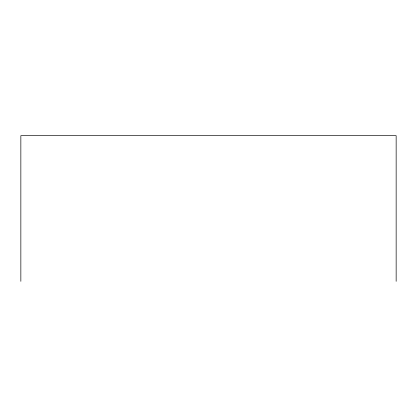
<?xml version="1.0" encoding="UTF-8"?>
<svg xmlns="http://www.w3.org/2000/svg" width="417" height="417" viewBox="0 0 417 417"><rect width="100%" height="100%" fill="white"/><g stroke="black" fill="none" stroke-linecap="round" stroke-linejoin="round"><path stroke-width="0.63" d="M396.15 281.324L396.15 135.676L20.85 135.676L20.85 281.324"/></g></svg>
